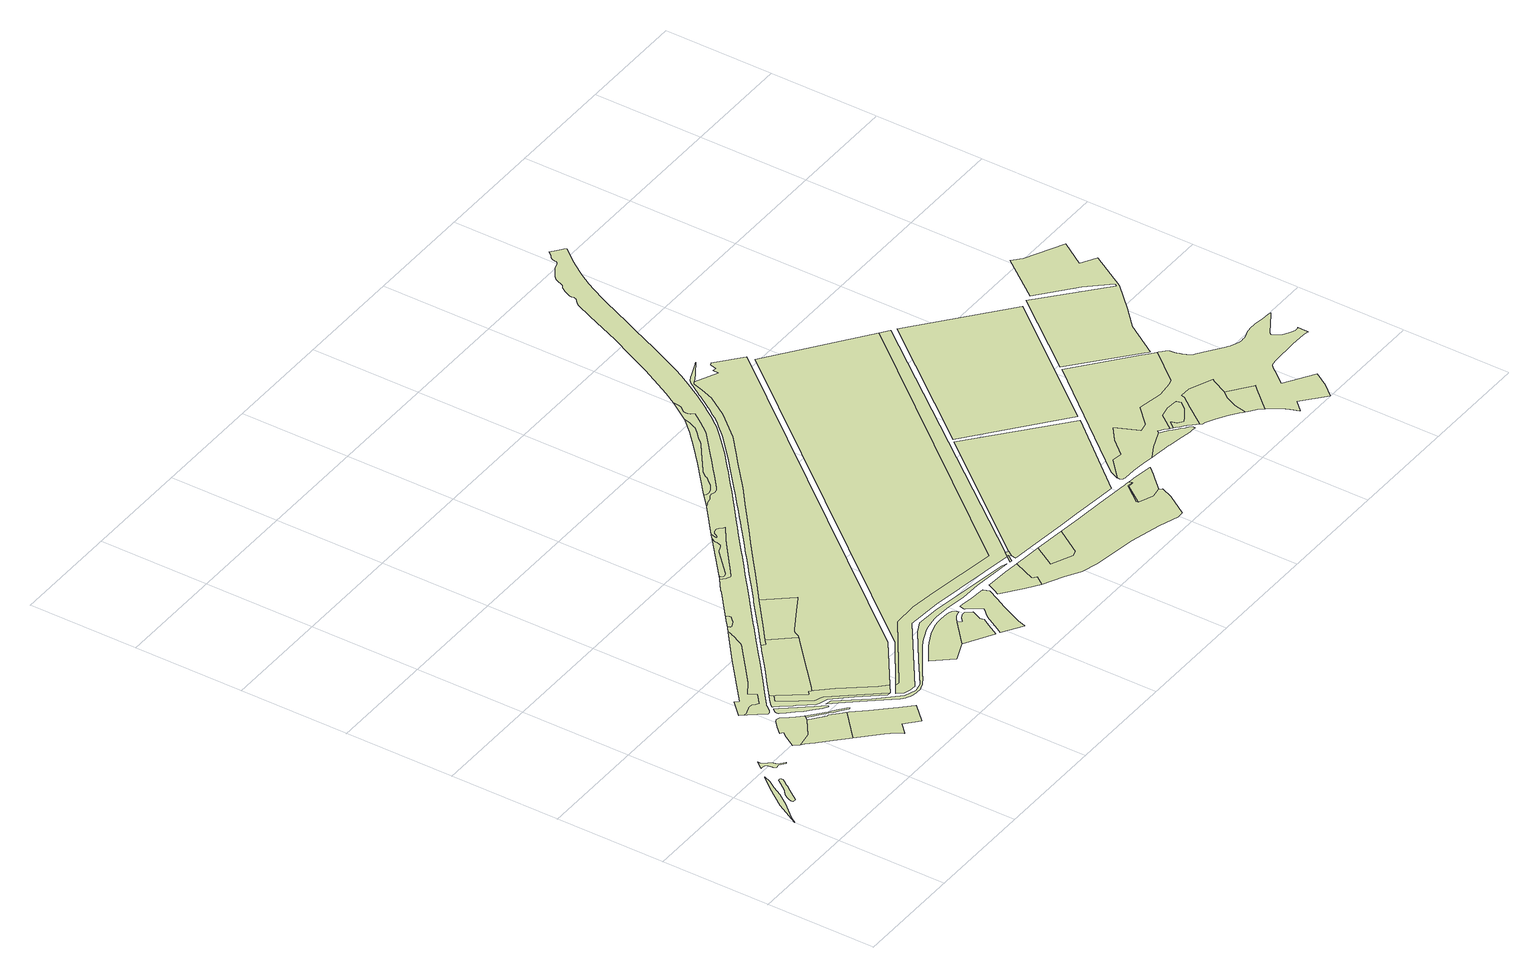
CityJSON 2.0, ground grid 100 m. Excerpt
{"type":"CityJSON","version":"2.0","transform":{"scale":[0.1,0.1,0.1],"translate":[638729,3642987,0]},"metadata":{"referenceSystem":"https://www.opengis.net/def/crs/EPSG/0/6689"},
"CityObjects":{
"landuse1":{"type":"LandUse","attributes":{"class":"204","LandUseDetailAttribute.orgLandUse":"204","LandUseDetailAttribute.areaInSquareMeter":165.06,"LandUseDetailAttribute.urbanPlanType":"21","LandUseDetailAttribute.prefecture":"43","LandUseDetailAttribute.city":"43206","LandUseDetailAttribute.note":"都道府県","LandUseDetailAttribute.surveyYear":2022},"geometry":[{"type":"MultiSurface","lod":"1","boundaries":[[[0,1,2,3,4,5,6,7,8,9]]]}]},
"landuse2":{"type":"LandUse","attributes":{"class":"204","LandUseDetailAttribute.orgLandUse":"204","LandUseDetailAttribute.areaInSquareMeter":121.64,"LandUseDetailAttribute.urbanPlanType":"21","LandUseDetailAttribute.prefecture":"43","LandUseDetailAttribute.city":"43206","LandUseDetailAttribute.note":"都道府県","LandUseDetailAttribute.surveyYear":2022},"geometry":[{"type":"MultiSurface","lod":"1","boundaries":[[[10,11,12,13,14,15,16,17,18,19,20,21,22,23,24,25,26,27,28,29,30,31,32,33,34,35,36,37,38,39,40,41]]]}]},
"landuse3":{"type":"LandUse","attributes":{"class":"204","LandUseDetailAttribute.orgLandUse":"204","LandUseDetailAttribute.areaInSquareMeter":72.16,"LandUseDetailAttribute.urbanPlanType":"21","LandUseDetailAttribute.prefecture":"43","LandUseDetailAttribute.city":"43206","LandUseDetailAttribute.note":"都道府県","LandUseDetailAttribute.surveyYear":2022},"geometry":[{"type":"MultiSurface","lod":"1","boundaries":[[[42,43,44,45,46,47,48,49,50,51,52,53,54,55,56,57,58,59,60,61,62,63,64,65,66,67,68,69,70,71,72,73,74,75,76,77,78,79,80,81,82,83,84,85,86,87,88,89,90,91,92]]]}]},
"landuse4":{"type":"LandUse","attributes":{"class":"211","LandUseDetailAttribute.orgLandUse":"211","LandUseDetailAttribute.areaInSquareMeter":685.95,"LandUseDetailAttribute.urbanPlanType":"21","LandUseDetailAttribute.prefecture":"43","LandUseDetailAttribute.city":"43206","LandUseDetailAttribute.note":"都道府県","LandUseDetailAttribute.surveyYear":2022},"geometry":[{"type":"MultiSurface","lod":"1","boundaries":[[[93,94,95,96,97,98,99,100,101,102,103,104,105,106,107,108,109,110,111,112,113,114]]]}]},
"landuse5":{"type":"LandUse","attributes":{"class":"202","LandUseDetailAttribute.orgLandUse":"202","LandUseDetailAttribute.areaInSquareMeter":1141.36,"LandUseDetailAttribute.urbanPlanType":"21","LandUseDetailAttribute.prefecture":"43","LandUseDetailAttribute.city":"43206","LandUseDetailAttribute.note":"都道府県","LandUseDetailAttribute.surveyYear":2022},"geometry":[{"type":"MultiSurface","lod":"1","boundaries":[[[115,116,117,118,112,111,110,119,120,121,122,123,124,125]]]}]},
"landuse6":{"type":"LandUse","attributes":{"class":"205","LandUseDetailAttribute.orgLandUse":"205","LandUseDetailAttribute.areaInSquareMeter":208.59,"LandUseDetailAttribute.urbanPlanType":"21","LandUseDetailAttribute.prefecture":"43","LandUseDetailAttribute.city":"43206","LandUseDetailAttribute.note":"都道府県","LandUseDetailAttribute.surveyYear":2022},"geometry":[{"type":"MultiSurface","lod":"1","boundaries":[[[126,127,128,129,130,131,132,133,134,135,136,137,138,139,140,141,142,143,144,145,146,147,148,149,150,151,152,153,154,155,156,157,158,159,160,161,162,163]]]}]},
"landuse7":{"type":"LandUse","attributes":{"class":"205","LandUseDetailAttribute.orgLandUse":"205","LandUseDetailAttribute.areaInSquareMeter":64.26,"LandUseDetailAttribute.urbanPlanType":"21","LandUseDetailAttribute.prefecture":"43","LandUseDetailAttribute.city":"43206","LandUseDetailAttribute.note":"都道府県","LandUseDetailAttribute.surveyYear":2022},"geometry":[{"type":"MultiSurface","lod":"1","boundaries":[[[164,165,166,167,168,169,170,171,172,173,174,175,176,177,178,114,113,179,180,181,182,183,184,185,186,187,188,189,190,191]]]}]},
"landuse8":{"type":"LandUse","attributes":{"class":"211","LandUseDetailAttribute.orgLandUse":"211","LandUseDetailAttribute.areaInSquareMeter":1665.92,"LandUseDetailAttribute.urbanPlanType":"21","LandUseDetailAttribute.prefecture":"43","LandUseDetailAttribute.city":"43206","LandUseDetailAttribute.note":"都道府県","LandUseDetailAttribute.surveyYear":2022},"geometry":[{"type":"MultiSurface","lod":"1","boundaries":[[[192,193,194,195,125,124,196,197,198,199,200,201,202,203]]]}]},
"landuse9":{"type":"LandUse","attributes":{"class":"205","LandUseDetailAttribute.orgLandUse":"205","LandUseDetailAttribute.areaInSquareMeter":415.33,"LandUseDetailAttribute.urbanPlanType":"21","LandUseDetailAttribute.prefecture":"43","LandUseDetailAttribute.city":"43206","LandUseDetailAttribute.note":"都道府県","LandUseDetailAttribute.surveyYear":2022},"geometry":[{"type":"MultiSurface","lod":"1","boundaries":[[[204,205,206,207,208,209,210,211,212,213,214,215,216,217,218,219,220,221,222,223,224,225,226,227,228,229,230,231,232,233,234,235,236,237,238,239,240]]]}]},
"landuse10":{"type":"LandUse","attributes":{"class":"204","LandUseDetailAttribute.orgLandUse":"204","LandUseDetailAttribute.areaInSquareMeter":871.92,"LandUseDetailAttribute.urbanPlanType":"21","LandUseDetailAttribute.prefecture":"43","LandUseDetailAttribute.city":"43206","LandUseDetailAttribute.note":"都道府県","LandUseDetailAttribute.surveyYear":2022},"geometry":[{"type":"MultiSurface","lod":"1","boundaries":[[[240,239,238,237,236,235,234,233,232,231,230,229,228,241,242,243,244,245,246,247,248,249,250]]]}]},
"landuse11":{"type":"LandUse","attributes":{"class":"204","LandUseDetailAttribute.orgLandUse":"204","LandUseDetailAttribute.areaInSquareMeter":977.7,"LandUseDetailAttribute.urbanPlanType":"21","LandUseDetailAttribute.prefecture":"43","LandUseDetailAttribute.city":"43206","LandUseDetailAttribute.note":"都道府県","LandUseDetailAttribute.surveyYear":2022},"geometry":[{"type":"MultiSurface","lod":"1","boundaries":[[[251,252,253,254,255,256,257,258,259,260,261,262,263,264,265,266,267,268,269,270,271,272,273,274,275,276,277,278,279,280,281,282,283,284,285,286,287,288,289,290,291,292,293,294,295,296,297]]]}]},
"landuse12":{"type":"LandUse","attributes":{"class":"212","LandUseDetailAttribute.orgLandUse":"212","LandUseDetailAttribute.areaInSquareMeter":2338.76,"LandUseDetailAttribute.urbanPlanType":"21","LandUseDetailAttribute.prefecture":"43","LandUseDetailAttribute.city":"43206","LandUseDetailAttribute.note":"都道府県","LandUseDetailAttribute.surveyYear":2022},"geometry":[{"type":"MultiSurface","lod":"1","boundaries":[[[298,299,300,301,302,303,304,204,240,250,249,248,247,305,306,307,308,309,310,311,312]]]}]},
"landuse13":{"type":"LandUse","attributes":{"class":"204","LandUseDetailAttribute.orgLandUse":"204","LandUseDetailAttribute.areaInSquareMeter":57.92,"LandUseDetailAttribute.urbanPlanType":"21","LandUseDetailAttribute.prefecture":"43","LandUseDetailAttribute.city":"43206","LandUseDetailAttribute.note":"都道府県","LandUseDetailAttribute.surveyYear":2022},"geometry":[{"type":"MultiSurface","lod":"1","boundaries":[[[313,314,315,316,317,318,319,320,321,322,323,324,325,326,327,328,329,330,331,332,333,334,335,336,337,338]]]}]},
"landuse14":{"type":"LandUse","attributes":{"class":"203","LandUseDetailAttribute.orgLandUse":"203","LandUseDetailAttribute.areaInSquareMeter":1386.64,"LandUseDetailAttribute.urbanPlanType":"21","LandUseDetailAttribute.prefecture":"43","LandUseDetailAttribute.city":"43206","LandUseDetailAttribute.note":"都道府県","LandUseDetailAttribute.surveyYear":2022},"geometry":[{"type":"MultiSurface","lod":"1","boundaries":[[[339,340,341,342,343,344,345,346,347,348,349,350,351,352,312,311,353]]]}]},
"landuse15":{"type":"LandUse","attributes":{"class":"205","LandUseDetailAttribute.orgLandUse":"205","LandUseDetailAttribute.areaInSquareMeter":910.77,"LandUseDetailAttribute.urbanPlanType":"21","LandUseDetailAttribute.prefecture":"43","LandUseDetailAttribute.city":"43206","LandUseDetailAttribute.note":"都道府県","LandUseDetailAttribute.surveyYear":2022},"geometry":[{"type":"MultiSurface","lod":"1","boundaries":[[[354,355,356,357,358,359,360,361,362,363,364,365,366,367,368,369,370,371,372,373,374,375,376,377,378,379,380,381,382,383,384,385,386,387,388,389,390,391,392,393,394,395,396,397,398,399,400,401,402,403,404,405,406]]]}]},
"landuse16":{"type":"LandUse","attributes":{"class":"202","LandUseDetailAttribute.orgLandUse":"202","LandUseDetailAttribute.areaInSquareMeter":1235.82,"LandUseDetailAttribute.urbanPlanType":"21","LandUseDetailAttribute.prefecture":"43","LandUseDetailAttribute.city":"43206","LandUseDetailAttribute.note":"都道府県","LandUseDetailAttribute.surveyYear":2022},"geometry":[{"type":"MultiSurface","lod":"1","boundaries":[[[407,408,409,410,411,412,413,414,415,416,417,418,419,420,421,422,423,424,425,426,427,428,429,430,431,432,433]]]}]},
"landuse17":{"type":"LandUse","attributes":{"class":"211","LandUseDetailAttribute.orgLandUse":"211","LandUseDetailAttribute.areaInSquareMeter":760.66,"LandUseDetailAttribute.urbanPlanType":"21","LandUseDetailAttribute.prefecture":"43","LandUseDetailAttribute.city":"43206","LandUseDetailAttribute.note":"都道府県","LandUseDetailAttribute.surveyYear":2022},"geometry":[{"type":"MultiSurface","lod":"1","boundaries":[[[434,435,436,437,438,407,433,439,440,441,442,443,444]]]}]},
"landuse18":{"type":"LandUse","attributes":{"class":"211","LandUseDetailAttribute.orgLandUse":"211","LandUseDetailAttribute.areaInSquareMeter":1075.05,"LandUseDetailAttribute.urbanPlanType":"21","LandUseDetailAttribute.prefecture":"43","LandUseDetailAttribute.city":"43206","LandUseDetailAttribute.note":"都道府県","LandUseDetailAttribute.surveyYear":2022},"geometry":[{"type":"MultiSurface","lod":"1","boundaries":[[[445,446,447,448,449,450,451,452,453,454,455,456,457,458,459,460,461,462,463,464,465,466,467,468]]]}]},
"landuse19":{"type":"LandUse","attributes":{"class":"205","LandUseDetailAttribute.orgLandUse":"205","LandUseDetailAttribute.areaInSquareMeter":189.49,"LandUseDetailAttribute.urbanPlanType":"21","LandUseDetailAttribute.prefecture":"43","LandUseDetailAttribute.city":"43206","LandUseDetailAttribute.note":"都道府県","LandUseDetailAttribute.surveyYear":2022},"geometry":[{"type":"MultiSurface","lod":"1","boundaries":[[[469,470,471,472,473,474,475,476,477,478,479,480,481,482,483,484,485,486,487,488,489,490,491,492,493,494,495,496,497]]]}]},
"landuse20":{"type":"LandUse","attributes":{"class":"204","LandUseDetailAttribute.orgLandUse":"204","LandUseDetailAttribute.areaInSquareMeter":414.62,"LandUseDetailAttribute.urbanPlanType":"21","LandUseDetailAttribute.prefecture":"43","LandUseDetailAttribute.city":"43206","LandUseDetailAttribute.note":"都道府県","LandUseDetailAttribute.surveyYear":2022},"geometry":[{"type":"MultiSurface","lod":"1","boundaries":[[[498,499,500,501,502,503,504,505,506,507,508,509,510,511,512,513,514,515,516,517,518,519,520,521,522,523,524,525,526,486,485,484,483,482,481,480,479,478,477,476,475,474,473,472,471,470,469,497,496,495,494,493,492,491,490,489,488,487,527,528,529,530,531,532,533,534,535,536,537,538,539,540,541]]]}]},
"landuse21":{"type":"LandUse","attributes":{"class":"211","LandUseDetailAttribute.orgLandUse":"211","LandUseDetailAttribute.areaInSquareMeter":804.36,"LandUseDetailAttribute.urbanPlanType":"21","LandUseDetailAttribute.prefecture":"43","LandUseDetailAttribute.city":"43206","LandUseDetailAttribute.note":"都道府県","LandUseDetailAttribute.surveyYear":2022},"geometry":[{"type":"MultiSurface","lod":"1","boundaries":[[[542,543,544,545,546,547,548,549,550,551]]]}]},
"landuse22":{"type":"LandUse","attributes":{"class":"201","LandUseDetailAttribute.orgLandUse":"201","LandUseDetailAttribute.areaInSquareMeter":24770.53,"LandUseDetailAttribute.urbanPlanType":"21","LandUseDetailAttribute.prefecture":"43","LandUseDetailAttribute.city":"43206","LandUseDetailAttribute.note":"都道府県","LandUseDetailAttribute.surveyYear":2022},"geometry":[{"type":"MultiSurface","lod":"1","boundaries":[[[552,553,554,555,556,557,558,559,560,561,562,563,564,565,566,567,568,569,570,571,572,349,348,347,346,345,344,343,342,341,340,339,353,311,310,309,308,307,306,305,247,246,245,244,243,242,241,573,574]]]}]},
"landuse23":{"type":"LandUse","attributes":{"class":"201","LandUseDetailAttribute.orgLandUse":"201","LandUseDetailAttribute.areaInSquareMeter":10.58,"LandUseDetailAttribute.urbanPlanType":"21","LandUseDetailAttribute.prefecture":"43","LandUseDetailAttribute.city":"43206","LandUseDetailAttribute.note":"都道府県","LandUseDetailAttribute.surveyYear":2022},"geometry":[{"type":"MultiSurface","lod":"1","boundaries":[[[575,576,577,578]]]}]},
"landuse24":{"type":"LandUse","attributes":{"class":"205","LandUseDetailAttribute.orgLandUse":"205","LandUseDetailAttribute.areaInSquareMeter":2099.11,"LandUseDetailAttribute.urbanPlanType":"21","LandUseDetailAttribute.prefecture":"43","LandUseDetailAttribute.city":"43206","LandUseDetailAttribute.note":"都道府県","LandUseDetailAttribute.surveyYear":2022},"geometry":[{"type":"MultiSurface","lod":"1","boundaries":[[[571,570,569,568,567,566,565,564,563,562,561,560,559,558,557,579,580,581,582,583,584,585,586,587,588,589,590,591,592,593,594,595,596,597,598,599,600,601,602,603,604,605,606,607,608,609,610,611,612,613,614,615,616,617,618,619,620,621,622,623,624,625,626,627,628,629,299,298,312,352,351,350,349,572]]]}]},
"landuse25":{"type":"LandUse","attributes":{"class":"215","LandUseDetailAttribute.orgLandUse":"215","LandUseDetailAttribute.areaInSquareMeter":16.89,"LandUseDetailAttribute.urbanPlanType":"21","LandUseDetailAttribute.prefecture":"43","LandUseDetailAttribute.city":"43206","LandUseDetailAttribute.note":"都道府県","LandUseDetailAttribute.surveyYear":2022},"geometry":[{"type":"MultiSurface","lod":"1","boundaries":[[[630,575,578,631,632]]]}]},
"landuse26":{"type":"LandUse","attributes":{"class":"205","LandUseDetailAttribute.orgLandUse":"205","LandUseDetailAttribute.areaInSquareMeter":10224,"LandUseDetailAttribute.urbanPlanType":"21","LandUseDetailAttribute.prefecture":"43","LandUseDetailAttribute.city":"43206","LandUseDetailAttribute.note":"都道府県","LandUseDetailAttribute.surveyYear":2022},"geometry":[{"type":"MultiSurface","lod":"1","boundaries":[[[633,634,635,636,637,638,639,640,641,642,643,644,645,646,647,648,649,650,651,652,653,654,655,656,657,658,659,660,661,662,663,664,665,666,667,668,669,670,671,672,673,674,675,676,677,678,679,680,681,682,683,684,685,686,687,688,689,690,691,692,693,694,695,696,697,698,699,700,701,702,703,704,705,706,707,708,709,710,711,712,713,714,715,716,717,718,719,720,721,722,723,724,725,726,727,728,729,730,731,732,733,734,735,736,737,738,739,740,741,742,743,744,745,746,747,748,749,750,751,752,753,754,755,756,757,758,759,760,761,762,763,764,765,766,767,768,769,770,771,772,773,774,775,776,777,778,779,780,781,782,783,526,525,524,523,522,521,520,519,518,517,516,515,514,513,512,511,510,509,508,507,506,505,504,503,502,501,500,499,498,541,540,539,538,537,536,535,534,533,532,531,530,529,528,527,784,785,786,322,321,320,319,318,317,316,315,314,313,338,337,336,335,334,333,332,331,330,329,328,327,326,325,324,268,267,266,265,264,263,262,261,260,259,258,257,256,255,254,253,252,251,297,296,295,294,293,292,291,290,289,288,287,286,285,284,283,282,281,280,279,278,277,276,275,787,788,789,790,791,792,793,794,795,796,797,798,799,800,801,802,803,804,805,806,807,808,809,810,811,812,813,814,815,816,817,818,819,820,821,822,823,824,825,826,827]]]}]},
"landuse27":{"type":"LandUse","attributes":{"class":"212","LandUseDetailAttribute.orgLandUse":"212","LandUseDetailAttribute.areaInSquareMeter":665.48,"LandUseDetailAttribute.urbanPlanType":"21","LandUseDetailAttribute.prefecture":"43","LandUseDetailAttribute.city":"43206","LandUseDetailAttribute.note":"都道府県","LandUseDetailAttribute.surveyYear":2022},"geometry":[{"type":"MultiSurface","lod":"1","boundaries":[[[828,829,830,831,832]]]}]},
"landuse28":{"type":"LandUse","attributes":{"class":"204","LandUseDetailAttribute.orgLandUse":"204","LandUseDetailAttribute.areaInSquareMeter":5876.09,"LandUseDetailAttribute.urbanPlanType":"21","LandUseDetailAttribute.prefecture":"43","LandUseDetailAttribute.city":"43206","LandUseDetailAttribute.note":"都道府県","LandUseDetailAttribute.surveyYear":2022},"geometry":[{"type":"MultiSurface","lod":"1","boundaries":[[[833,834,835,836,837,838,839,840,841,842,843,844,845,575,630,846]]]}]},
"landuse29":{"type":"LandUse","attributes":{"class":"201","LandUseDetailAttribute.orgLandUse":"201","LandUseDetailAttribute.areaInSquareMeter":34653.38,"LandUseDetailAttribute.urbanPlanType":"21","LandUseDetailAttribute.prefecture":"43","LandUseDetailAttribute.city":"43206","LandUseDetailAttribute.note":"都道府県","LandUseDetailAttribute.surveyYear":2022},"geometry":[{"type":"MultiSurface","lod":"1","boundaries":[[[847,848,839,838,837,836,835,834,833]]]}]},
"landuse30":{"type":"LandUse","attributes":{"class":"201","LandUseDetailAttribute.orgLandUse":"201","LandUseDetailAttribute.areaInSquareMeter":6271.49,"LandUseDetailAttribute.urbanPlanType":"21","LandUseDetailAttribute.prefecture":"43","LandUseDetailAttribute.city":"43206","LandUseDetailAttribute.note":"都道府県","LandUseDetailAttribute.surveyYear":2022},"geometry":[{"type":"MultiSurface","lod":"1","boundaries":[[[829,849,543,542,551,550,850,851,852,853,854,855,856,857,858,859,860,861,862,863,864,865,866,867,868,869,870,871,872,873,874,875,876,877,828,832,831,830]]]}]},
"landuse31":{"type":"LandUse","attributes":{"class":"205","LandUseDetailAttribute.orgLandUse":"205","LandUseDetailAttribute.areaInSquareMeter":445.07,"LandUseDetailAttribute.urbanPlanType":"21","LandUseDetailAttribute.prefecture":"43","LandUseDetailAttribute.city":"43206","LandUseDetailAttribute.note":"都道府県","LandUseDetailAttribute.surveyYear":2022},"geometry":[{"type":"MultiSurface","lod":"1","boundaries":[[[878,879,880,881,882,883,884,885,886,887,888,889,890,891,892,893,894,895,896,897,898,899,900,901,902,903,904,905,906,907,908,909,910,911,912,913,914,915,916,917,918,919]]]}]},
"landuse32":{"type":"LandUse","attributes":{"class":"204","LandUseDetailAttribute.orgLandUse":"204","LandUseDetailAttribute.areaInSquareMeter":875.55,"LandUseDetailAttribute.urbanPlanType":"21","LandUseDetailAttribute.prefecture":"43","LandUseDetailAttribute.city":"43206","LandUseDetailAttribute.note":"都道府県","LandUseDetailAttribute.surveyYear":2022},"geometry":[{"type":"MultiSurface","lod":"1","boundaries":[[[754,753,752,751,750,749,748,747,746,745,744,743,742,741,740,739,738,737,736,735,734,733,732,731,920,908,907,906,905,904,903,902,901,900,899,898,897,896,895,894,893,892,891,890,889,888,887,886,885,884,883,882,881,880,879,878,919,918,917,916,915,914,913,921,783,782,781,780,779,778,777,776,775,774,773,772,771,770,769,768,767,766,765,764,763,762,761,760,759,758,757,756,755]]]}]},
"landuse33":{"type":"LandUse","attributes":{"class":"201","LandUseDetailAttribute.orgLandUse":"201","LandUseDetailAttribute.areaInSquareMeter":12853.68,"LandUseDetailAttribute.urbanPlanType":"21","LandUseDetailAttribute.prefecture":"43","LandUseDetailAttribute.city":"43206","LandUseDetailAttribute.note":"都道府県","LandUseDetailAttribute.surveyYear":2022},"geometry":[{"type":"MultiSurface","lod":"1","boundaries":[[[922,632,631,923,924,925,926,927,928,929,930]]]}]},
"landuse34":{"type":"LandUse","attributes":{"class":"204","LandUseDetailAttribute.orgLandUse":"204","LandUseDetailAttribute.areaInSquareMeter":26.58,"LandUseDetailAttribute.urbanPlanType":"21","LandUseDetailAttribute.prefecture":"43","LandUseDetailAttribute.city":"43206","LandUseDetailAttribute.note":"都道府県","LandUseDetailAttribute.surveyYear":2022},"geometry":[{"type":"MultiSurface","lod":"1","boundaries":[[[867,866,865,864,863,931,932,868]]]}]},
"landuse35":{"type":"LandUse","attributes":{"class":"213","LandUseDetailAttribute.orgLandUse":"213","LandUseDetailAttribute.areaInSquareMeter":631.89,"LandUseDetailAttribute.urbanPlanType":"21","LandUseDetailAttribute.prefecture":"43","LandUseDetailAttribute.city":"43206","LandUseDetailAttribute.note":"都道府県","LandUseDetailAttribute.surveyYear":2022},"geometry":[{"type":"MultiSurface","lod":"1","boundaries":[[[933,934,935,870,869,868,932,931,863,862,861,860,859,936,937,938,939]]]}]},
"landuse36":{"type":"LandUse","attributes":{"class":"202","LandUseDetailAttribute.orgLandUse":"202","LandUseDetailAttribute.areaInSquareMeter":493.57,"LandUseDetailAttribute.urbanPlanType":"21","LandUseDetailAttribute.prefecture":"43","LandUseDetailAttribute.city":"43206","LandUseDetailAttribute.note":"都道府県","LandUseDetailAttribute.surveyYear":2022},"geometry":[{"type":"MultiSurface","lod":"1","boundaries":[[[940,941,942,943,944,945,946,947,948,949,950,951,952,953,954,955,956,957,958,959,960,961,962,963,964,965,966,967,968]]]}]},
"landuse37":{"type":"LandUse","attributes":{"class":"201","LandUseDetailAttribute.orgLandUse":"201","LandUseDetailAttribute.areaInSquareMeter":6322.95,"LandUseDetailAttribute.urbanPlanType":"21","LandUseDetailAttribute.prefecture":"43","LandUseDetailAttribute.city":"43206","LandUseDetailAttribute.note":"都道府県","LandUseDetailAttribute.surveyYear":2022},"geometry":[{"type":"MultiSurface","lod":"1","boundaries":[[[969,970,971,972,973,974,975,976,977,978,979,980,981,982,983,984]]]}]},
"landuse38":{"type":"LandUse","attributes":{"class":"214","LandUseDetailAttribute.orgLandUse":"214","LandUseDetailAttribute.areaInSquareMeter":367.71,"LandUseDetailAttribute.urbanPlanType":"21","LandUseDetailAttribute.prefecture":"43","LandUseDetailAttribute.city":"43206","LandUseDetailAttribute.note":"都道府県","LandUseDetailAttribute.surveyYear":2022},"geometry":[{"type":"MultiSurface","lod":"1","boundaries":[[[985,986,987,988,989,990,991,992,993,994,995,996,997,998,999]]]}]},
"landuse39":{"type":"LandUse","attributes":{"class":"201","LandUseDetailAttribute.orgLandUse":"201","LandUseDetailAttribute.areaInSquareMeter":15415.08,"LandUseDetailAttribute.urbanPlanType":"21","LandUseDetailAttribute.prefecture":"43","LandUseDetailAttribute.city":"43206","LandUseDetailAttribute.note":"都道府県","LandUseDetailAttribute.surveyYear":2022},"geometry":[{"type":"MultiSurface","lod":"1","boundaries":[[[1000,1001,1002,1003]]]}]},
"landuse40":{"type":"LandUse","attributes":{"class":"202","LandUseDetailAttribute.orgLandUse":"202","LandUseDetailAttribute.areaInSquareMeter":1489.05,"LandUseDetailAttribute.urbanPlanType":"21","LandUseDetailAttribute.prefecture":"43","LandUseDetailAttribute.city":"43206","LandUseDetailAttribute.note":"都道府県","LandUseDetailAttribute.surveyYear":2022},"geometry":[{"type":"MultiSurface","lod":"1","boundaries":[[[1004,1005,1006,1007,1008,1009,1010,1011,1012,1013,1014,1015,1016,1017,1018,1019,1020,1021,1022]]]}]},
"landuse41":{"type":"LandUse","attributes":{"class":"205","LandUseDetailAttribute.orgLandUse":"205","LandUseDetailAttribute.areaInSquareMeter":10057.81,"LandUseDetailAttribute.urbanPlanType":"21","LandUseDetailAttribute.prefecture":"43","LandUseDetailAttribute.city":"43206","LandUseDetailAttribute.note":"都道府県","LandUseDetailAttribute.surveyYear":2022},"geometry":[{"type":"MultiSurface","lod":"1","boundaries":[[[1023,1024,1025,1026,1027,1028,1029,1030,1031,1032,1033,1034,1035,1036,1037,984,983,982,981,980,979,978,977,976,975,974,973,1038,1039,1040,1041,1042,1043,1044,1045,956,955,954,1046,1047,1048,1049,990,989,988,987,986,985,999,998,997,996,995,994,993,992,1050,1051,1052,1053,1054,1055,1056,1013,1012,1011,1010,1009,1008,1007,1006,1005,1057,1058,1059,1060,1061,1062,1063,1064,1065,1066,1067,1068,1069,1070,1071,1072,1073,1074,1075,1076,1077,1078,1079,1080,1081,1082,1083,1084,1085,1086,1087,1088,1089,1090,1091,1092,1093,1094,1095,1096,1097,1098,1099,1100,1101,1102,1103,1104,1105,1106,1107,1108,1109,1110]]]}]},
"landuse42":{"type":"LandUse","attributes":{"class":"211","LandUseDetailAttribute.orgLandUse":"211","LandUseDetailAttribute.areaInSquareMeter":683.58,"LandUseDetailAttribute.urbanPlanType":"21","LandUseDetailAttribute.prefecture":"43","LandUseDetailAttribute.city":"43206","LandUseDetailAttribute.note":"都道府県","LandUseDetailAttribute.surveyYear":2022},"geometry":[{"type":"MultiSurface","lod":"1","boundaries":[[[1058,1057,1005,1004,1022,1021,1111,1112,1113,1060,1059]]]}]},
"landuse43":{"type":"LandUse","attributes":{"class":"201","LandUseDetailAttribute.orgLandUse":"201","LandUseDetailAttribute.areaInSquareMeter":9789.97,"LandUseDetailAttribute.urbanPlanType":"21","LandUseDetailAttribute.prefecture":"43","LandUseDetailAttribute.city":"43206","LandUseDetailAttribute.note":"都道府県","LandUseDetailAttribute.surveyYear":2022},"geometry":[{"type":"MultiSurface","lod":"1","boundaries":[[[1114,1115,1116,1117,1118,1119,1120,1121,1122,1123,1124,1125,1126,1127,1128,1129,1130]]]}]}
},
"vertices":[
[169,621,0],[185,639,0],[243,719,0],[295,812,0],[339,881,0],[367,944,0],[269,829,0],[131,639,0],[7,422,0],[48,483,0],
[258,585,0],[333,686,0],[368,734,0],[377,747,0],[407,786,0],[415,799,0],[419,809,0],[418,819,0],[417,825,0],[413,830,0],[411,830,0],[405,832,0],[399,832,0],[394,830,0],[388,825,0],[379,812,0],[367,796,0],[352,773,0],[341,757,0],[329,739,0],[304,716,0],[292,704,0],[275,688,0],[258,673,0],[240,645,0],[234,624,0],[227,601,0],[227,592,0],[230,585,0],[235,581,0],[244,579,0],[251,581,0],
[510,1051,0],[506,1060,0],[500,1071,0],[497,1081,0],[497,1092,0],[498,1100,0],[498,1101,0],[452,1042,0],[443,1032,0],[445,1032,0],[455,1032,0],[466,1033,0],[478,1032,0],[487,1029,0],[495,1022,0],[500,1014,0],[503,1002,0],[507,988,0],[509,972,0],[510,961,0],[514,950,0],[519,941,0],[524,938,0],[528,937,0],[533,937,0],[544,942,0],[548,943,0],[550,943,0],[553,944,0],[556,944,0],[560,943,0],[611,904,0],[617,912,0],[566,951,0],[562,957,0],[561,959,0],[560,963,0],[559,966,0],[557,975,0],[555,985,0],[555,992,0],[553,998,0],[550,1004,0],[547,1008,0],[543,1015,0],[538,1019,0],[533,1022,0],[529,1024,0],[525,1028,0],[520,1032,0],[516,1038,0],
[1158,1176,0],[1088,1257,0],[1078,1266,0],[1070,1273,0],[1062,1278,0],[1052,1282,0],[1043,1283,0],[1034,1282,0],[1025,1279,0],[1016,1275,0],[1006,1267,0],[1001,1262,0],[964,1227,0],[902,1161,0],[931,1142,0],[894,1097,0],[833,991,0],[870,948,0],[1012,971,0],[1169,1085,0],[1188,1109,0],[1204,1127,0],
[1421,884,0],[1407,897,0],[1318,975,0],[1305,979,0],[899,921,0],[957,864,0],[975,847,0],[1087,740,0],[1157,672,0],[1175,654,0],[1427,879,0],
[1412,1041,0],[1413,1043,0],[1413,1046,0],[1413,1049,0],[1411,1052,0],[1408,1057,0],[1383,1087,0],[1368,1104,0],[1349,1128,0],[1304,1183,0],[1266,1231,0],[1232,1273,0],[1220,1288,0],[1171,1348,0],[1146,1380,0],[1145,1380,0],[1144,1381,0],[1143,1381,0],[1141,1381,0],[1140,1381,0],[1139,1380,0],[1138,1379,0],[1118,1353,0],[1116,1348,0],[1114,1341,0],[1114,1333,0],[1115,1327,0],[1116,1320,0],[1119,1313,0],[1157,1270,0],[1203,1216,0],[1248,1167,0],[1299,1119,0],[1366,1064,0],[1401,1040,0],[1404,1039,0],[1407,1039,0],[1411,1040,0],
[1484,887,0],[1486,888,0],[1487,890,0],[1487,892,0],[1487,895,0],[1486,897,0],[1483,900,0],[1477,907,0],[1407,959,0],[1378,981,0],[1352,1000,0],[1330,1016,0],[1294,1045,0],[1259,1073,0],[1206,1125,0],[1227,1078,0],[1275,1040,0],[1322,1003,0],[1339,990,0],[1370,965,0],[1407,937,0],[1456,898,0],[1469,888,0],[1470,887,0],[1473,887,0],[1477,886,0],[1479,886,0],[1482,886,0],
[1685,594,0],[1677,601,0],[1546,744,0],[1443,864,0],[1360,476,0],[1390,443,0],[1419,405,0],[1448,359,0],[1456,345,0],[1543,436,0],[1661,322,0],[1807,474,0],
[1267,1506,0],[1263,1503,0],[1198,1450,0],[1187,1441,0],[1180,1433,0],[1172,1425,0],[1163,1412,0],[1161,1410,0],[1161,1407,0],[1160,1406,0],[1161,1404,0],[1161,1402,0],[1162,1400,0],[1192,1362,0],[1227,1319,0],[1263,1275,0],[1274,1261,0],[1331,1191,0],[1365,1148,0],[1377,1133,0],[1401,1120,0],[1482,1099,0],[1628,940,0],[1794,734,0],[1828,735,0],[1492,1141,0],[1466,1151,0],[1448,1159,0],[1410,1174,0],[1396,1189,0],[1383,1206,0],[1353,1249,0],[1339,1269,0],[1246,1398,0],[1225,1428,0],[1256,1453,0],[1284,1477,0],
[1909,792,0],[1847,854,0],[1637,1125,0],[1549,1216,0],[1539,1227,0],[1519,1248,0],[1506,1262,0],[1487,1281,0],[1456,1254,0],[1297,1461,0],
[1191,1662,0],[1194,1667,0],[1200,1672,0],[1208,1678,0],[1277,1717,0],[1315,1742,0],[1491,1889,0],[1577,1960,0],[1691,2055,0],[1703,2073,0],[1714,2095,0],[1752,2173,0],[1760,2191,0],[1764,2202,0],[1768,2210,0],[1770,2219,0],[1774,2228,0],[1777,2236,0],[1490,2006,0],[1128,1705,0],[1099,1680,0],[1066,1653,0],[1043,1688,0],[921,1562,0],[948,1528,0],[963,1528,0],[973,1530,0],[990,1533,0],[1003,1538,0],[1017,1543,0],[1028,1547,0],[1040,1552,0],[1052,1555,0],[1062,1555,0],[1071,1555,0],[1082,1554,0],[1088,1552,0],[1114,1531,0],[1136,1515,0],[1141,1520,0],[1205,1574,0],[1226,1591,0],[1200,1629,0],[1195,1636,0],[1191,1644,0],[1189,1650,0],[1189,1656,0],
[1806,1898,0],[1773,1921,0],[1723,1881,0],[1592,1772,0],[1502,1697,0],[1423,1633,0],[1325,1553,0],[1558,1310,0],[1673,1415,0],[1706,1446,0],[1762,1496,0],[1922,1643,0],[1976,1693,0],[2027,1738,0],[1852,1935,0],
[1929,2304,0],[1942,2318,0],[1945,2323,0],[1947,2329,0],[1947,2335,0],[1945,2342,0],[1941,2350,0],[1935,2355,0],[1929,2363,0],[1928,2364,0],[1888,2332,0],[1821,2273,0],[1823,2274,0],[1832,2274,0],[1835,2273,0],[1838,2270,0],[1839,2265,0],[1840,2262,0],[1843,2258,0],[1847,2257,0],[1852,2255,0],[1858,2256,0],[1868,2260,0],[1878,2265,0],[1890,2272,0],[1909,2285,0],
[2037,1749,0],[2041,1755,0],[2048,1771,0],[2058,1790,0],[2067,1802,0],[2077,1810,0],[2095,1822,0],[2299,1943,0],[2437,2018,0],[2455,2031,0],[2258,2263,0],[2257,2264,0],[2257,2263,0],[2001,2056,0],[2031,1742,0],
[1684,809,0],[1481,1062,0],[1427,1073,0],[1489,1000,0],[1639,824,0],[1807,627,0],[1825,611,0],[1842,597,0],[1861,586,0],[1879,577,0],[1888,574,0],[1898,570,0],[1920,565,0],[1942,562,0],[1962,561,0],[1979,562,0],[1998,565,0],[2017,569,0],[2038,576,0],[2059,585,0],[2125,627,0],[2171,658,0],[2198,676,0],[2299,744,0],[2342,773,0],[2424,828,0],[2467,857,0],[2521,888,0],[2566,911,0],[2604,928,0],[2646,945,0],[2675,954,0],[2699,960,0],[2720,965,0],[2754,972,0],[2786,978,0],[2818,981,0],[2849,982,0],[2882,981,0],[2948,977,0],[2982,975,0],[3016,973,0],[3181,947,0],[3368,942,0],[3731,902,0],[3679,923,0],[2928,1033,0],[2714,1048,0],[2606,993,0],[2311,789,0],[2053,599,0],[1966,579,0],[1865,616,0],
[2885,810,0],[2927,844,0],[2942,855,0],[2958,862,0],[2974,868,0],[2984,869,0],[3000,871,0],[3001,887,0],[2983,914,0],[2980,918,0],[2945,929,0],[2923,933,0],[2899,935,0],[2850,936,0],[2822,935,0],[2792,933,0],[2764,927,0],[2730,919,0],[2691,907,0],[2663,898,0],[2623,882,0],[2588,866,0],[2545,844,0],[2494,814,0],[2342,712,0],[2488,547,0],[2668,618,0],
[2984,824,0],[2975,821,0],[2965,816,0],[2954,808,0],[2914,776,0],[2927,470,0],[2989,575,0],[3034,652,0],[3024,688,0],[3069,776,0],[3024,829,0],
[3150,368,0],[3168,417,0],[3212,513,0],[3262,618,0],[3310,712,0],[3366,822,0],[3346,874,0],[3322,876,0],[3215,885,0],[3108,897,0],[3069,901,0],[3059,868,0],[3061,859,0],[3064,851,0],[3148,736,0],[3148,732,0],[3147,727,0],[3145,720,0],[3106,681,0],[3076,644,0],[2991,499,0],[2962,450,0],[3143,341,0],[3143,345,0],
[2376,2670,0],[2382,2672,0],[2388,2675,0],[2396,2682,0],[2598,2877,0],[2607,2884,0],[2621,2890,0],[2638,2896,0],[2656,2902,0],[2669,2910,0],[2679,2918,0],[2684,2929,0],[2689,2944,0],[2691,2958,0],[2693,2976,0],[2698,2990,0],[2703,3000,0],[2711,3014,0],[2342,2701,0],[2342,2692,0],[2343,2684,0],[2346,2678,0],[2348,2675,0],[2351,2672,0],[2354,2671,0],[2358,2669,0],[2362,2669,0],[2366,2669,0],[2371,2669,0],
[2870,3028,0],[2863,3034,0],[2854,3042,0],[2847,3047,0],[2839,3052,0],[2829,3055,0],[2821,3056,0],[2813,3055,0],[2805,3053,0],[2797,3049,0],[2789,3044,0],[2782,3038,0],[2778,3033,0],[2774,3026,0],[2771,3019,0],[2765,3009,0],[2760,3001,0],[2756,2997,0],[2750,2993,0],[2746,2992,0],[2743,2992,0],[2740,2994,0],[2739,2998,0],[2740,3003,0],[2744,3011,0],[2748,3019,0],[2751,3030,0],[2754,3043,0],[2756,3052,0],[2311,2677,0],[2314,2673,0],[2326,2657,0],[2339,2646,0],[2348,2638,0],[2366,2629,0],[2374,2626,0],[2380,2624,0],[2388,2625,0],[2394,2627,0],[2439,2663,0],[2610,2802,0],[2717,2887,0],[2767,2926,0],[2891,3012,0],
[3688,639,0],[3774,839,0],[3644,853,0],[3441,866,0],[3432,867,0],[3394,793,0],[3371,747,0],[3546,610,0],[3666,529,0],[3725,608,0],
[4609,4295,0],[4584,4284,0],[4575,4224,0],[4540,4229,0],[4535,4175,0],[4330,4268,0],[4311,4256,0],[4278,4161,0],[4236,4040,0],[4106,3846,0],[3907,3619,0],[3752,3486,0],[3636,3386,0],[3400,3184,0],[3237,3053,0],[3101,2944,0],[2963,2833,0],[2845,2737,0],[2677,2602,0],[2520,2475,0],[2410,2386,0],[2361,1113,0],[4832,4108,0],
[3818,957,0],[3770,898,0],[3788,896,0],[3832,955,0],
[4411,4317,0],[4465,4349,0],[4509,4376,0],[4549,4401,0],[4505,4383,0],[4446,4359,0],[4393,4337,0],[4367,4326,0],[4350,4318,0],[4339,4313,0],[4326,4304,0],[4316,4295,0],[4308,4287,0],[4296,4271,0],[4230,4170,0],[4225,4162,0],[4213,4144,0],[4199,4123,0],[4115,3995,0],[4097,3969,0],[4059,3916,0],[4037,3881,0],[3985,3817,0],[3958,3788,0],[3877,3702,0],[3830,3657,0],[3692,3528,0],[3630,3474,0],[3554,3409,0],[3401,3277,0],[3330,3216,0],[3310,3199,0],[3193,3099,0],[3150,3062,0],[3034,2964,0],[3017,2949,0],[2945,2890,0],[2925,2873,0],[2813,2781,0],[2701,2689,0],[2660,2654,0],[2604,2608,0],[2494,2517,0],[2387,2429,0],[2236,2305,0],[2228,2298,0],[2213,2286,0],[1988,2100,0],[1959,2076,0],[1825,1965,0],[1785,1932,0],
[3851,999,0],[3846,940,0],[3880,982,0],
[3539,3426,0],[3616,3491,0],[3677,3544,0],[3815,3673,0],[3861,3718,0],[3942,3803,0],[3968,3831,0],[4019,3894,0],[4041,3928,0],[4079,3982,0],[4093,4002,0],[4189,4147,0],[4207,4174,0],[4211,4182,0],[4279,4298,0],[4337,4396,0],[4380,4479,0],[4395,4511,0],[4453,4637,0],[4458,4648,0],[4515,4770,0],[4520,4782,0],[4574,4904,0],[4597,4957,0],[4611,4989,0],[4680,5144,0],[4744,5289,0],[4804,5425,0],[4822,5464,0],[4843,5506,0],[4867,5555,0],[4889,5597,0],[4928,5673,0],[4993,5781,0],[5074,5899,0],[5093,5923,0],[5207,6066,0],[5207,6067,0],[5208,6069,0],[5208,6071,0],[5207,6073,0],[5207,6074,0],[5196,6083,0],[5168,6106,0],[5151,6120,0],[5100,6162,0],[5061,6119,0],[5048,6108,0],[5040,6100,0],[5034,6090,0],[5030,6079,0],[5030,6067,0],[5029,6060,0],[5028,6051,0],[5025,6040,0],[5020,6031,0],[5014,6026,0],[5004,6021,0],[4990,6017,0],[4977,6014,0],[4966,6010,0],[4953,6005,0],[4941,5998,0],[4934,5992,0],[4925,5986,0],[4881,5959,0],[4858,5942,0],[4840,5928,0],[4832,5918,0],[4826,5909,0],[4821,5895,0],[4813,5874,0],[4810,5862,0],[4804,5848,0],[4797,5837,0],[4787,5826,0],[4772,5813,0],[4764,5805,0],[4756,5793,0],[4744,5770,0],[4717,5722,0],[4714,5709,0],[4713,5700,0],[4714,5689,0],[4716,5677,0],[4716,5661,0],[4714,5652,0],[4713,5650,0],[4707,5643,0],[4692,5628,0],[4671,5608,0],[4662,5599,0],[4655,5590,0],[4580,5424,0],[4442,5095,0],[4343,4885,0],[4240,4672,0],[4080,4369,0],[4010,4250,0],[4012,4238,0],[4013,4227,0],[4013,4218,0],[4011,4207,0],[4008,4193,0],[4001,4175,0],[3993,4162,0],[3984,4152,0],[3975,4141,0],[3967,4130,0],[3962,4119,0],[3960,4107,0],[3959,4097,0],[3960,4086,0],[3964,4073,0],[3970,4062,0],[3994,4035,0],[3922,3934,0],[3838,3827,0],[3736,3740,0],[3632,3650,0],[3539,3570,0],[3471,3512,0],[3403,3454,0],[3288,3357,0],[3273,3347,0],[3262,3340,0],[3252,3336,0],[3238,3334,0],[3228,3334,0],[3219,3336,0],[3210,3338,0],[3201,3341,0],[3193,3342,0],[3185,3343,0],[3177,3341,0],[3169,3339,0],[3161,3334,0],[3153,3329,0],[3143,3322,0],[3131,3317,0],[3123,3313,0],[3113,3311,0],[3106,3309,0],[3091,3307,0],[3081,3304,0],[3075,3300,0],[3065,3293,0],[3059,3290,0],[3050,3287,0],[3044,3286,0],[3036,3286,0],[2198,2589,0],[2171,2565,0],[2010,2430,0],[962,1510,0],[1011,1449,0],[1064,1382,0],[1066,1382,0],[1069,1381,0],[1075,1382,0],[1081,1384,0],[1087,1387,0],[1094,1390,0],[1100,1394,0],[1104,1399,0],[1145,1447,0],[1154,1458,0],[1164,1467,0],[1251,1538,0],[1287,1567,0],[1366,1632,0],[1398,1658,0],[1493,1735,0],[1588,1814,0],[1690,1899,0],[1754,1952,0],[1803,1992,0],[1941,2106,0],[1980,2139,0],[2180,2304,0],[2220,2337,0],[2364,2456,0],[2469,2543,0],[2554,2613,0],[2648,2690,0],[2718,2748,0],[2801,2817,0],[2901,2899,0],[2944,2935,0],[2994,2976,0],[3174,3121,0],[3236,3171,0],[3303,3228,0],[3401,3310,0],[3528,3417,0],
[4321,783,0],[4043,812,0],[3925,616,0],[4116,532,0],[4168,548,0],
[5671,3414,0],[3742,1075,0],[3113,1174,0],[2855,1205,0],[2629,1200,0],[1978,747,0],[1931,752,0],[1847,695,0],[1888,641,0],[1947,626,0],[2007,622,0],[2673,1095,0],[2996,1074,0],[5750,3355,0],
[4843,4033,0],[2396,1068,0],
[3944,822,0],[3838,439,0],[3985,356,0],[4135,310,0],[4536,251,0],[4823,183,0],[4992,122,0],[5054,124,0],[5183,322,0],[5226,425,0],[5204,446,0],[5114,437,0],[4983,486,0],[4973,490,0],[4982,500,0],[4974,506,0],[5104,677,0],[5115,677,0],[5158,673,0],[5161,673,0],[5160,680,0],[5159,696,0],[5130,700,0],[5106,702,0],[5088,704,0],[4913,722,0],[4893,724,0],[4611,753,0],[4537,761,0],
[3202,3372,0],[3214,3375,0],[3228,3382,0],[3253,3395,0],[3266,3405,0],[3283,3419,0],[3303,3442,0],[3313,3455,0],[3328,3470,0],[3348,3496,0],[3358,3514,0],[3372,3534,0],[3387,3551,0],[3403,3567,0],[3418,3579,0],[3433,3590,0],[3455,3607,0],[3475,3623,0],[3603,3717,0],[3688,3780,0],[3707,3798,0],[3724,3815,0],[3745,3838,0],[3794,3887,0],[3817,3911,0],[3837,3937,0],[3847,3954,0],[3856,3976,0],[3863,4002,0],[3872,4027,0],[3881,4060,0],[3874,4049,0],[3767,3938,0],[3631,3805,0],[3463,3656,0],[3156,3392,0],[3158,3386,0],[3163,3378,0],[3170,3374,0],[3177,3372,0],[3184,3371,0],[3190,3371,0],
[3915,4112,0],[3104,3343,0],
[4823,2133,0],[3839,890,0],[3949,877,0],[4039,867,0],[4388,829,0],[4585,809,0],[4865,781,0],[5011,767,0],[5609,1463,0],
[5109,667,0],[5160,663,0],
[5238,687,0],[5182,694,0],[5164,696,0],[5303,551,0],[5345,596,0],[5408,664,0],[5310,679,0],
[6032,666,0],[6030,676,0],[6024,686,0],[6013,699,0],[6000,709,0],[5990,719,0],[5976,730,0],[5959,744,0],[5931,769,0],[5911,786,0],[5892,802,0],[5886,807,0],[5857,829,0],[5834,846,0],[5817,860,0],[5645,791,0],[5523,725,0],[5550,722,0],[5616,714,0],[5675,707,0],[5725,700,0],[5739,698,0],[5808,686,0],[5874,675,0],[5921,667,0],[5965,661,0],[6002,658,0],[6031,655,0],[6031,657,0],
[6630,1494,0],[6587,1529,0],[6078,1951,0],[5188,888,0],[5150,805,0],[5322,965,0],[5415,951,0],[5547,1099,0],[5675,1202,0],[5766,992,0],[5848,1009,0],[6009,1166,0],[6239,1126,0],[6395,1144,0],[6436,1159,0],[6681,1453,0],
[6230,971,0],[6124,980,0],[6021,958,0],[5971,890,0],[5936,844,0],[5916,816,0],[5934,801,0],[5936,799,0],[5960,833,0],[5987,869,0],[6008,810,0],[6051,778,0],[6093,799,0],[6188,864,0],[6246,934,0],
[5796,3324,0],[4847,2157,0],[5637,1508,0],[6589,2664,0],
[6496,663,0],[6546,723,0],[6618,867,0],[6632,888,0],[6428,976,0],[6321,980,0],[6312,944,0],[6231,836,0],[6118,686,0],[6093,653,0],[6094,652,0],[6110,635,0],[6131,628,0],[6219,585,0],[6307,529,0],[6399,463,0],[6409,455,0],[6422,445,0],[6448,562,0],
[6832,1186,0],[6811,1202,0],[6798,1218,0],[6782,1246,0],[6771,1277,0],[6765,1296,0],[6762,1309,0],[6753,1369,0],[6750,1380,0],[6745,1388,0],[6741,1395,0],[6732,1405,0],[6724,1413,0],[6716,1421,0],[6691,1445,0],[5146,780,0],[5164,758,0],[5182,754,0],[5184,753,0],[5189,753,0],[5300,748,0],[5375,742,0],[5478,730,0],[5833,881,0],[5850,866,0],[5873,849,0],[5903,827,0],[5948,789,0],[5976,764,0],[6001,744,0],[6019,728,0],[6033,716,0],[6053,697,0],[6074,675,0],[6743,578,0],[6752,566,0],[6716,527,0],[6544,336,0],[6579,297,0],[6617,236,0],[6619,233,0],[6645,167,0],[6672,90,0],[6762,183,0],[6972,3,0],[7068,116,0],[7148,244,0],[6891,415,0],[6977,519,0],[7026,587,0],[7050,605,0],[7106,617,0],[7375,626,0],[7511,620,0],[7551,616,0],[7562,611,0],[7564,619,0],[7565,711,0],[7556,703,0],[7526,704,0],[7477,723,0],[7428,757,0],[7368,829,0],[7382,853,0],[7582,977,0],[7604,991,0],[7577,997,0],[7514,1005,0],[7480,1009,0],[7419,1014,0],[7347,1013,0],[7317,1010,0],[7309,1010,0],[7294,1007,0],[7273,1001,0],[7245,991,0],[7221,985,0],[7203,983,0],[7185,982,0],[7160,983,0],[7133,992,0],[7126,994,0],[7081,1014,0],[7062,1024,0],[7056,1027,0],[7042,1034,0],[7029,1043,0],[6891,1144,0],
[6434,435,0],[6444,428,0],[6516,369,0],
[7300,2605,0],[7453,2837,0],[7109,3003,0],[7031,3081,0],[6732,2689,0],[7057,2422,0],[7235,2222,0],[7220,2198,0],[6670,2687,0],[6098,1979,0],[6616,1530,0],[6642,1509,0],[6654,1499,0],[6855,1803,0],[7026,1965,0],[7236,2183,0],[7440,2524,0]
]}
